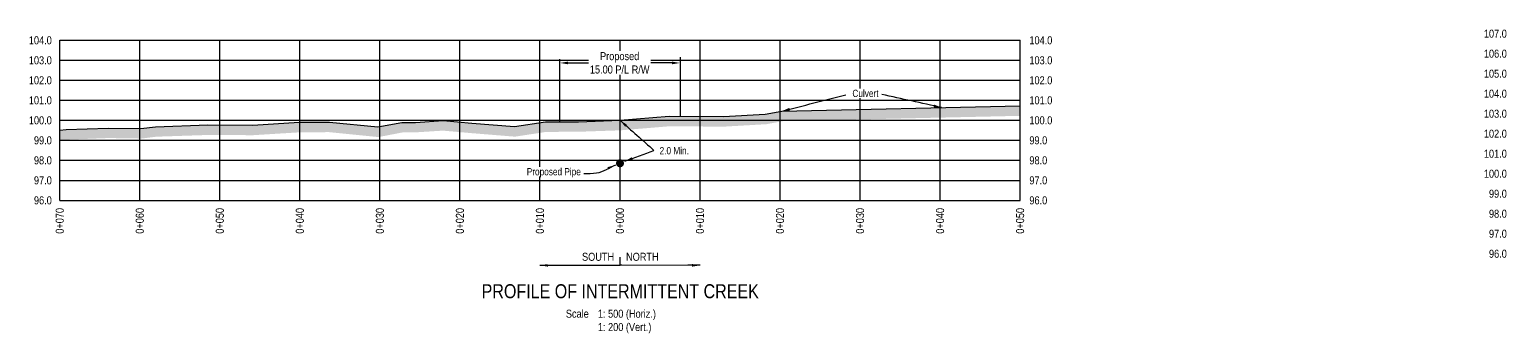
# Model space of a CAD drawing. Extents: x 471563 to 508050, y 6028961 to 6050146.
# Drawn here: x 503898 to 505743, y 6029023 to 6029403 of the extents above; entities that cross this region are included whole.
import ezdxf
from ezdxf.enums import TextEntityAlignment as Align

# ---------------------------------------------------------------- set-up
doc = ezdxf.new("R2010")
doc.units = 0
doc.header["$LTSCALE"] = 5
doc.linetypes.add('foc-TOPO', pattern=[1, 0.2, -0.8])
for name, color, linetype in [('CG-NOTES', 7, 'Continuous'), ('DETAIL-T', 7, 'Continuous'), ('L-DETAIL-T', 3, 'Continuous'), ('L-MON', 1, 'Continuous'), ('P-CROSSINGS-GRID', 8, 'Continuous'), ('P-CROSSINGS-GROUND', 48, 'foc-TOPO'), ('P-CROSSINGS-LINE', 3, 'Continuous'), ('S-T7', 7, 'Continuous')]:
    doc.layers.add(name, color=color, linetype=linetype)
doc.layers.add('T-TEXT', color=48, linetype='Continuous', lineweight=18)
doc.styles.add('140', font='ARIALN.TTF', dxfattribs={"height": 15})
doc.styles.add('80', font='ARIALN.TTF', dxfattribs={"height": 10})
doc.styles.add('80CG', font='ARIALN.TTF', dxfattribs={"height": 10})
doc.styles.add('80L', font='ARIALN.TTF', dxfattribs={"height": 10})
doc.dimstyles.new('Compass 5 000', dxfattribs={"dimscale": 5, "dimtxt": 9, "dimasz": 2, "dimexe": 0.2, "dimexo": 0.0625, "dimgap": 0.5, "dimtad": 0, "dimtih": 1, "dimtoh": 1, "dimzin": 0, "dimdsep": 46, "dimtxsty": '80CG', "dimcen": 0.1, "dimse1": 1, "dimse2": 1, "dimclrd": 256, "dimclrt": 256, "dimaunit": 1, "dimadec": 4, "dimazin": 0, "dimtfac": 0.06, "dimtofl": 0, "dimtmove": 0, "dimatfit": 1, "dimfxl": 0.2, "dimtolj": 1, "dimtzin": 0, "dimlwd": -1, "dimarcsym": 0})

# ---------------------------------------------------------------- blocks, each defined once
blk = doc.blocks.new('PLIA')
at = {"color": 255, "const_width": 1}
blk.add_lwpolyline([(-0.5, 0, 1), (0.5, 0, 1)], format="xyb", close=True, dxfattribs=at)
blk = doc.blocks.new('PLIAA')
blk.add_blockref('PLIA', (0, 0))
blk = doc.blocks.new('PLIB')
at = {"color": 1}
blk.add_circle((0, 0), 0.8, dxfattribs=at)
blk = doc.blocks.new('PLIBB')
blk.add_blockref('PLIB', (0, 0))
blk = doc.blocks.new('PLICC')
for name in ['PLIAA', 'PLIBB']:
    blk.add_blockref(name, (0, 0))
blk = doc.blocks.new('PLI')
blk.add_blockref('PLICC', (0, 0))

msp = doc.modelspace()

# ---------------------------------------------------------------- hatches: boundary and pattern name
at = {"layer": 'P-CROSSINGS-GROUND'}
h = msp.add_hatch(dxfattribs=at)
h.set_pattern_fill('EARTH', color=256, scale=2.498679, angle=45)
h.set_pattern_definition([(45, (257.656, 3195.074), (0, 22.438773568), [15.86660895, -15.86660895]), (45, (253.448, 3199.281), (0, 22.438773568), [15.86660895, -15.86660895]), (45, (249.241, 3203.489), (0, 22.438773568), [15.86660895, -15.86660895]), (135, (249.241, 3206.293), (-22.438773568, 0), [15.86660895, -15.86660895]), (135, (253.448, 3210.5), (-22.438773568, 0), [15.86660895, -15.86660895]), (135, (257.656, 3214.708), (-22.438773568, 0), [15.86660895, -15.86660895])])
h.paths.add_polyline_path([(503936.164, 6029264.2), (503945.087, 6029265.083), (503996.771, 6029267.031), (504038.058, 6029266.398), (504056.628, 6029268.711), (504121.17, 6029270.884), (504177.44, 6029270.583), (504235.54, 6029274.187), (504272.423, 6029274.406), (504334.049, 6029268.241), (504364.483, 6029274.09), (504380.87, 6029274.162), (504414.735, 6029276.3), (504449.798, 6029273.204), (504504.626, 6029268.758), (504543.769, 6029274.738), (504584.206, 6029274.886), (504636.523, 6029276.703), (504697.629, 6029281.731), (504765.501, 6029281.283), (504818.589, 6029284.326), (504839.22, 6029288.161), (505135.529, 6029294.768), (505135.529, 6029307.264), (504837.931, 6029300.628), (504817.084, 6029296.753), (504765.185, 6029293.778), (504697.158, 6029294.228), (504635.794, 6029289.178), (504583.967, 6029287.378), (504542.798, 6029287.228), (504504.181, 6029281.328), (504450.852, 6029285.653), (504414.892, 6029288.828), (504380.449, 6029286.653), (504363.266, 6029286.578), (504333.48, 6029280.853), (504273.009, 6029286.903), (504235.116, 6029286.678), (504177.087, 6029283.078), (504120.994, 6029283.378), (504055.643, 6029281.178), (504037.378, 6029278.903), (503996.631, 6029279.528), (503944.236, 6029277.553), (503936.164, 6029276.755)])

# ---------------------------------------------------------------- linework, layer by layer
for p, q in [((504570.828, 6029360.803), (504620.847, 6029360.803)), ((504700.759, 6029360.803), (504649.911, 6029360.803))]:
    msp.add_line(p, q)
at = {"flags": 128}
for points in [[(504560.833, 6029287.294), (504560.833, 6029365.701)], [(504710.754, 6029368.022), (504710.754, 6029294.138)]]:
    msp.add_lwpolyline(points, dxfattribs=at)
for points in [[(504570.828, 6029362.469), (504570.828, 6029359.137), (504560.833, 6029360.803)], [(504700.759, 6029362.469), (504700.759, 6029359.137), (504710.754, 6029360.803)]]:
    msp.add_solid(points)
at = {"layer": 'CG-NOTES'}
msp.add_line((504635.794, 6029108.077), (504635.794, 6029118.071), dxfattribs=at)
at = {"layer": 'P-CROSSINGS-GRID', "color": 8}
for p, q in [((503936.164, 6029389.125), (505135.529, 6029389.125)), ((503936.164, 6029189.231), (503936.164, 6029389.125)), ((504036.111, 6029189.231), (504036.111, 6029389.125)), ((504136.058, 6029189.231), (504136.058, 6029389.125)), ((504236.005, 6029189.231), (504236.005, 6029389.125)), ((504335.952, 6029189.231), (504335.952, 6029389.125)), ((504435.899, 6029189.231), (504435.899, 6029389.125)), ((504535.846, 6029189.231), (504535.846, 6029389.125)), ((504635.794, 6029189.231), (504635.794, 6029389.125)), ((504735.741, 6029189.231), (504735.741, 6029389.125)), ((504835.688, 6029189.231), (504835.688, 6029389.125)), ((504935.635, 6029189.231), (504935.635, 6029389.125)), ((505035.582, 6029189.231), (505035.582, 6029389.125)), ((505135.529, 6029189.231), (505135.529, 6029389.125)), ((503936.164, 6029364.139), (505135.529, 6029364.139)), ((503936.164, 6029339.152), (505135.529, 6029339.152)), ((503936.164, 6029314.165), (505135.529, 6029314.165)), ((503936.164, 6029264.192), (505135.529, 6029264.192)), ((503936.164, 6029239.205), (505135.529, 6029239.205)), ((503936.164, 6029214.218), (505135.529, 6029214.218)), ((503936.164, 6029189.231), (505135.529, 6029189.231))]:
    msp.add_line(p, q, dxfattribs=at)
at = {"layer": 'P-CROSSINGS-GRID'}
msp.add_line((503936.164, 6029289.178), (505135.529, 6029289.178), dxfattribs=at)
at = {"layer": 'P-CROSSINGS-LINE', "color": 3, "flags": 128}
msp.add_lwpolyline([(503936.164, 6029276.755), (503944.236, 6029277.553), (503996.631, 6029279.528), (504037.378, 6029278.903), (504055.643, 6029281.178), (504120.994, 6029283.378), (504177.087, 6029283.078), (504235.116, 6029286.678), (504273.009, 6029286.903), (504333.48, 6029280.853), (504363.266, 6029286.578), (504380.449, 6029286.653), (504414.892, 6029288.828), (504450.852, 6029285.653), (504504.181, 6029281.328), (504542.798, 6029287.228), (504583.967, 6029287.378), (504635.794, 6029289.178), (504697.158, 6029294.228), (504765.185, 6029293.778), (504817.084, 6029296.753), (504837.931, 6029300.628), (505135.529, 6029307.264)], dxfattribs=at)

# ---------------------------------------------------------------- block references
at = {"layer": 'L-MON', "xscale": 4.997357149999876, "yscale": 4.997357149999876, "zscale": 4.997357149999876}
msp.add_blockref('PLI', (504635.794, 6029235.47), dxfattribs=at)

# ---------------------------------------------------------------- texts
at = {"style": '80'}
for s, p in [('0+070', (503936.077, 6029179.715)), ('0+060', (504036.024, 6029179.715)), ('0+050', (504135.971, 6029179.715)), ('0+040', (504235.918, 6029179.715)), ('0+030', (504335.865, 6029179.715)), ('0+020', (504435.812, 6029179.715)), ('0+010', (504535.759, 6029179.715)), ('0+000', (504635.707, 6029179.715)), ('0+010', (504735.654, 6029179.715)), ('0+020', (504835.601, 6029179.715)), ('0+030', (504935.548, 6029179.715)), ('0+040', (505035.495, 6029179.715)), ('0+050', (505135.442, 6029179.715))]:
    msp.add_text(s, height=9.9947, rotation=90, dxfattribs=at).set_placement(p, align=Align.MIDDLE_RIGHT)
at = {"insert": (504685.23, 6029255.744), "char_height": 8.9952, "attachment_point": 1, "style": '80L'}
msp.add_mtext_dynamic_manual_height_columns('2.0 Min.', width=45.31074, gutter_width=45, heights=[0], dxfattribs=at)
at = {"layer": 'DETAIL-T', "insert": (504568.174, 6029052.646), "char_height": 9.99471, "attachment_point": 1, "style": '80L'}
msp.add_mtext_dynamic_manual_height_columns('Scale^I1: 500 (Horiz.)\\P^I1: 200 (Vert.)', width=217.1051, gutter_width=45, heights=[0], dxfattribs=at)
at = {"layer": 'L-DETAIL-T', "insert": (504636.074, 6029084.503), "char_height": 17.49075, "width": 396.48476, "attachment_point": 2, "rotation": 0, "style": '140'}
msp.add_mtext('PROFILE OF INTERMITTENT CREEK', dxfattribs=at)
at = {"layer": 'S-T7', "style": '80'}
for s, p in [('104.0', (503926.169, 6029389.125)), ('107.0', (505743.306, 6029397.403)), ('106.0', (505743.306, 6029372.416)), ('103.0', (503926.169, 6029364.139)), ('102.0', (503926.169, 6029339.152)), ('105.0', (505743.306, 6029347.429)), ('104.0', (505743.306, 6029322.442)), ('101.0', (503926.169, 6029314.165)), ('103.0', (505743.306, 6029297.455)), ('100.0', (503926.169, 6029289.178)), ('99.0', (503926.169, 6029264.192)), ('102.0', (505743.306, 6029272.469)), ('101.0', (505743.306, 6029247.482)), ('98.0', (503926.169, 6029239.205)), ('100.0', (505743.306, 6029222.495)), ('97.0', (503926.169, 6029214.218)), ('96.0', (503926.169, 6029189.231)), ('99.0', (505743.306, 6029197.508)), ('98.0', (505743.306, 6029172.522)), ('97.0', (505743.306, 6029147.535)), ('96.0', (505743.306, 6029122.548))]:
    msp.add_text(s, height=9.9947, dxfattribs=at).set_placement(p, align=Align.MIDDLE_RIGHT)
for s, p in [('104.0', (505147.054, 6029389.125)), ('103.0', (505147.054, 6029364.139)), ('102.0', (505147.054, 6029339.152)), ('101.0', (505147.054, 6029314.165)), ('100.0', (505147.054, 6029289.178)), ('99.0', (505147.054, 6029264.192)), ('98.0', (505147.054, 6029239.205)), ('97.0', (505147.054, 6029214.218)), ('96.0', (505147.054, 6029189.231))]:
    msp.add_text(s, height=9.9947, dxfattribs=at).set_placement(p, align=Align.MIDDLE_LEFT)

# ---------------------------------------------------------------- leaders
at = {"path_type": 1}
for points in [[(504635.794, 6029289.178), (504678.181, 6029251.679)], [(504641.854, 6029238.133), (504678.181, 6029251.679)]]:
    msp.add_leader(points, dimstyle='Compass 5 000', override={"dimgap": 0.5, "dimtad": 0}, dxfattribs=at)
at = {"layer": 'CG-NOTES', "path_type": 1}
for points in [[(504535.846, 6029108.077), (504635.794, 6029108.077)], [(504735.741, 6029108.077), (504635.794, 6029108.077)]]:
    msp.add_leader(points, dimstyle='Compass 5 000', override={"dimgap": 0.5, "dimtad": 0}, dxfattribs=at)
at = {"layer": 'T-TEXT', "color": 2, "path_type": 1}
for points in [[(504837.931, 6029300.628), (504917.778, 6029321.066)], [(505037.424, 6029305.077), (504962.75, 6029321.556)]]:
    msp.add_leader(points, dimstyle='Compass 5 000', override={"dimgap": 0.5, "dimtad": 0}, dxfattribs=at)

# ---------------------------------------------------------------- next in the draw order: texts
at = {"insert": (504635.379, 6029374.3), "char_height": 9.99471, "width": 74.46035, "attachment_point": 2, "style": '80CG', "bg_fill": 3, "box_fill_scale": 1.15, "bg_fill_color": 256, "bg_fill_true_color": 256, "bg_fill_transparency": 0}
msp.add_mtext('Proposed\\P15.00 P/L R/W', dxfattribs=at)
at = {"insert": (504519.352, 6029229.517), "char_height": 8.99524, "attachment_point": 1, "style": '80L', "bg_fill": 3, "box_fill_scale": 1.15, "bg_fill_color": 256, "bg_fill_transparency": 0}
msp.add_mtext_dynamic_manual_height_columns('Proposed Pipe', width=67.2769, gutter_width=45, heights=[0], dxfattribs=at)
at = {"color": 3, "insert": (504628.43, 6029123.749), "char_height": 9.9947, "width": 78.38986, "attachment_point": 3, "style": '80', "bg_fill": 2}
msp.add_mtext('SOUTH', dxfattribs=at)
at = {"layer": 'T-TEXT', "insert": (504926.014, 6029327.332), "char_height": 8.9952, "attachment_point": 1, "style": '80L', "bg_fill": 3, "box_fill_scale": 1.15, "bg_fill_color": 256, "bg_fill_true_color": 256, "bg_fill_transparency": 0}
msp.add_mtext_dynamic_manual_height_columns('Culvert', width=32.68277, gutter_width=45, heights=[0], dxfattribs=at)

# ---------------------------------------------------------------- next in the draw order: texts
at = {"color": 3, "insert": (504643.38, 6029123.749), "char_height": 9.9947, "width": 71.7585, "attachment_point": 1, "style": '80', "bg_fill": 2}
msp.add_mtext('NORTH', dxfattribs=at)

# ---------------------------------------------------------------- next in the draw order: leaders
at = {"path_type": 1}
msp.add_leader([(504630.007, 6029233.199), (504606.444, 6029223.029), (504590.645, 6029222.36)], dimstyle='Compass 5 000', override={"dimgap": 0.5, "dimtad": 0}, dxfattribs=at)

doc.saveas('drawing.dxf')
